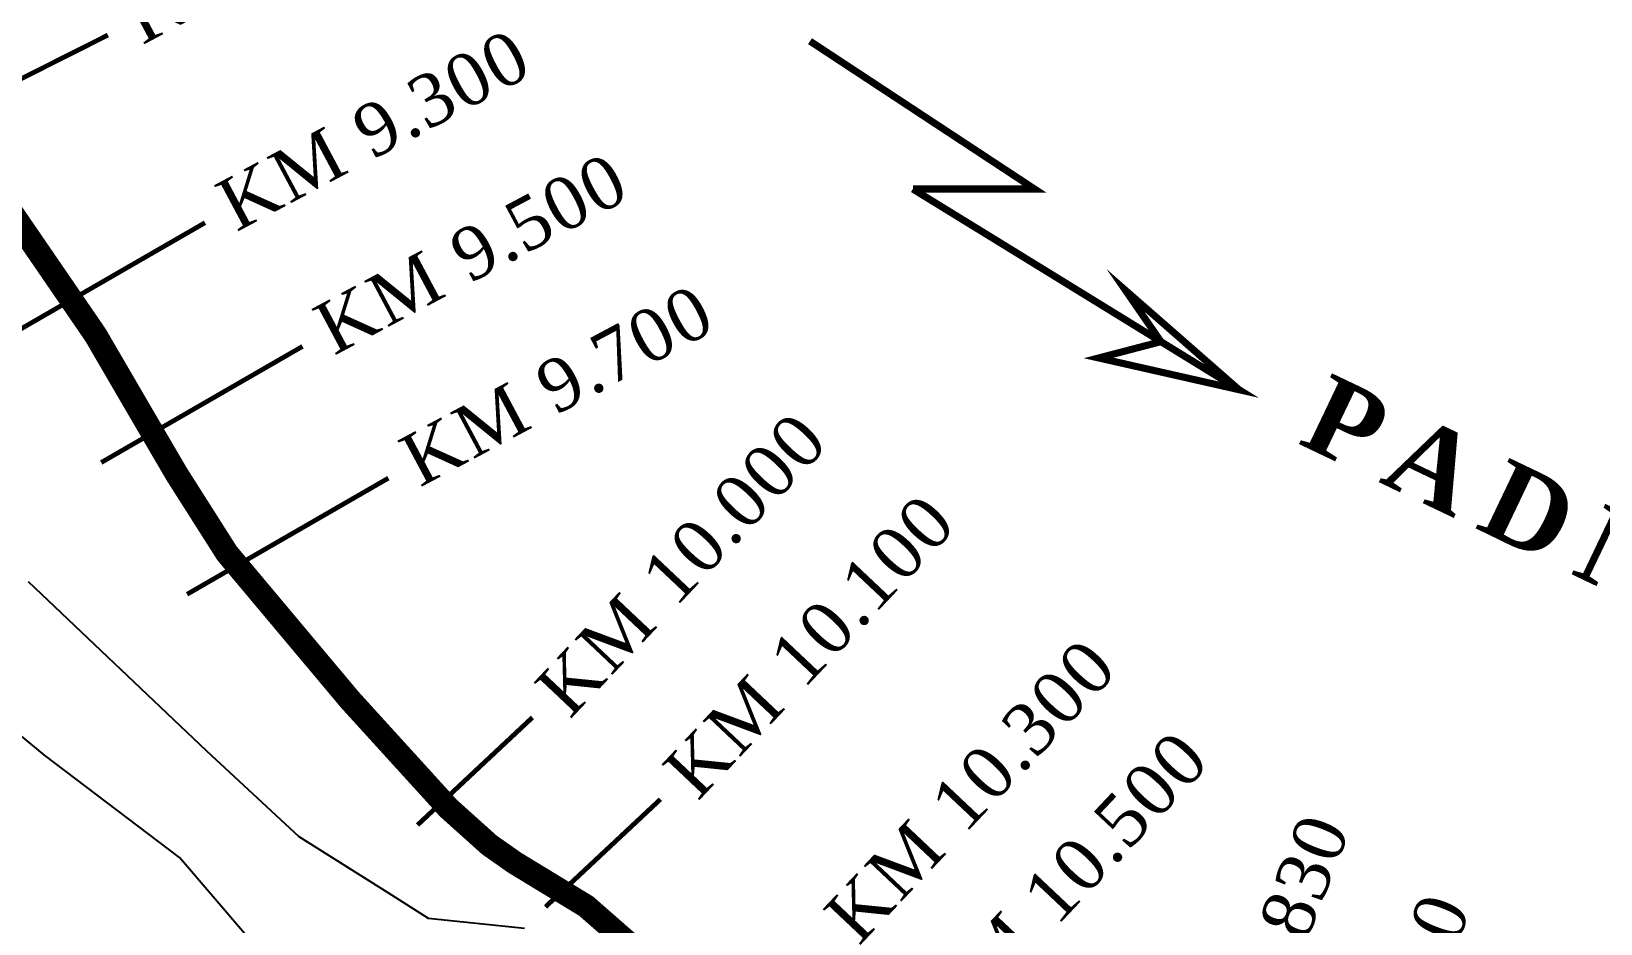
# Model space of a CAD drawing. Header units: inches. Extents: x -885 to 26362, y -28010 to 990.
# Drawn here: x 4305.4 to 4331.43, y -2373.61 to -2358.81 of the extents above; entities that cross this region are included whole.
import ezdxf

# ---------------------------------------------------------------- set-up
doc = ezdxf.new("R2010")
doc.units = ezdxf.units.IN
doc.header["$MEASUREMENT"] = 0
doc.layers.add('Text', color=7, linetype='Continuous')
doc.styles.add('Text', font='times.ttf', dxfattribs={"height": 240})

msp = doc.modelspace()

# ---------------------------------------------------------------- linework, layer by layer
at = {"layer": 'Text', "color": 0, "lineweight": 25, "const_width": 0.078483}
for points in [[(4303.14571, -2360.644357), (4306.666831, -2358.870404)], [(4304.939982, -2363.909305), (4308.278472, -2361.982859)], [(4306.556738, -2365.961643), (4309.895228, -2364.035197)], [(4307.98121, -2368.147403), (4311.3197, -2366.220956)], [(4311.802744, -2371.976376), (4313.709496, -2370.191312)], [(4313.925717, -2373.334136), (4315.832469, -2371.549073)]]:
    msp.add_lwpolyline(points, dxfattribs=at)
at = {"layer": 'Text', "const_width": 0.117725}
for points in [[(4320.01926, -2361.423816), (4322.038919, -2361.424347), (4318.313667, -2358.970857)], [(4320.01926, -2361.423816), (4325.429444, -2364.753664), (4323.101931, -2364.226972), (4324.134518, -2363.956666), (4323.546226, -2363.104846), (4325.429444, -2364.753664)], [(4323.546226, -2363.104846), (4324.134518, -2363.956666), (4323.101931, -2364.226972), (4325.429444, -2364.753664), (4324.134518, -2363.956666)]]:
    msp.add_lwpolyline(points, dxfattribs=at)
at = {"layer": 'Text', "color": 1, "const_width": 0.392416}
msp.add_lwpolyline([(4304.779175, -2361.389271), (4305.707556, -2362.744527), (4306.46367, -2363.848308), (4307.309122, -2365.299731), (4307.810712, -2366.157628), (4308.642294, -2367.466662), (4310.683852, -2369.901686), (4312.316218, -2371.696984), (4312.993804, -2372.305278), (4313.411795, -2372.599256), (4314.59977, -2373.322182), (4316.152938, -2374.681137)], dxfattribs=at)
at = {"layer": 'Text'}
for points in [[(4305.346763, -2367.936287), (4308.30184, -2370.744706), (4309.83467, -2372.168458), (4311.308639, -2373.096615), (4311.980591, -2373.519742), (4313.578991, -2373.688268)], [(4309.531076, -2374.47036), (4307.854711, -2372.516055), (4305.615158, -2370.815051), (4302.579221, -2368.311617)]]:
    msp.add_lwpolyline(points, dxfattribs=at)

# ---------------------------------------------------------------- texts
at = {"layer": 'Text', "attachment_point": 1, "style": 'Text'}
for s, insert, char_height, rotation in [('{\\T1.05;KM 9.100}', (4306.83305, -2358.277696), 0.86331613, 28.0677004), ('{\\T1.05;KM 9.300}', (4308.394127, -2361.37994), 0.86331613, 28.0677004), ('{\\T1.05;KM 9.500}', (4310.010882, -2363.432278), 0.86331613, 28.0677004), ('{\\T1.05;KM 9.700}', (4311.435354, -2365.618037), 0.86331613, 28.0677004), ('{\\fTimes New Roman|b1|i0|c0|p18;\\T1.25;PADMA RIVER}', (4326.940712, -2364.466932), 1.2949742, 334.4693482), ('{\\T1.05;KM 10.000}', (4313.70283, -2369.640202), 0.86331613, 46.6524391), ('{\\T1.05;KM 10.100}', (4315.825803, -2370.997963), 0.86331613, 46.6524391), ('{\\T1.05;KM 10.300}', (4318.498159, -2373.399551), 0.86331613, 46.6524391), ('{\\T1.05;KM 10.500}', (4320.028583, -2374.926051), 0.86331613, 46.6524391), ('{\\T1.05;KM 10.830}', (4324.185452, -2377.583437), 0.86331613, 68.6325578), ('{\\T1.05;KM 11.000}', (4326.186776, -2378.901956), 0.86331613, 68.6325578)]:
    msp.add_mtext(s, dxfattribs=dict(at, insert=insert, char_height=char_height, rotation=rotation))

doc.saveas('drawing.dxf')
